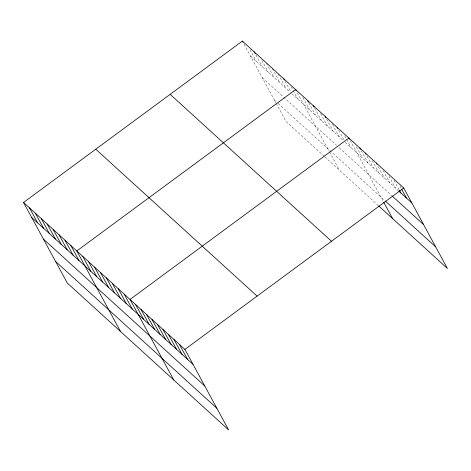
<?xml version="1.0" encoding="UTF-8"?>
<svg xmlns="http://www.w3.org/2000/svg" width="471" height="471" viewBox="0 0 471 471"><rect width="100%" height="100%" fill="white"/><g stroke="black" fill="none" stroke-linecap="round" stroke-linejoin="round"><path stroke-width="0.35" stroke-dasharray="2.35 1.77" d="M250.507 56.061L290.307 92.304M291.92 93.77L343.553 140.788M345.166 142.254L398.395 190.72M262.253 77.691L336.477 145.274M339.161 147.723L391.689 195.547M274.352 99.976L277.578 102.913M278.114 103.408L384.336 200.122M324.283 156.378L286.097 121.606L276.306 103.585M324.819 156.867L378.066 205.35M399.938 186.122L401.292 188.624M394.109 180.505L399.196 189.872M388.964 176.136L395.404 187.994M383.141 170.514L389.917 183.001M378.331 166.769L384.43 178.009M372.167 160.523L378.949 173.01M367.021 156.154L373.462 168.017M361.192 150.532L367.975 163.019M356.388 146.787L362.487 158.026M350.224 140.541L383.129 201.152M344.642 135.778L346.338 138.904M346.68 139.528L351.083 147.641M338.731 130.39L344.154 140.382M332.473 124.379L339.255 136.867M326.556 118.992L333.338 131.48M320.639 113.605L327.422 126.093M314.722 108.218L321.505 120.706M308.805 102.831L315.588 115.318M302.894 97.444L309.671 109.931M297.313 92.687L329.229 151.462M329.553 152.068L339.344 170.09M291.06 86.67L292.756 89.796M293.092 90.42L297.837 99.157M285.143 81.289L290.907 91.898M278.208 74.024L286.003 88.383M272.291 68.636L280.092 82.996M266.374 63.249L274.175 77.609M261.817 60.365L268.258 72.222M255.9 54.977L262.341 66.835M249.983 49.59L256.424 61.448M244.066 44.203L275.982 102.984"/><path stroke-width="0.71" d="M23.55 202.477L184.903 349.394L228.629 429.923L67.271 283L23.55 202.477L242.371 41.077L403.729 188L447.45 268.523L378.607 205.839M184.903 349.394L403.729 188M398.896 191.173L411.86 202.983M392.184 196.001L423.606 224.614M385.337 201.029L435.704 246.898M170.161 94.341L331.513 241.258M95.76 149.213L257.119 296.135M31.687 217.461L193.039 364.377M43.432 239.085L204.785 386.008M55.531 261.376L216.884 408.292M401.633 189.248L406.379 197.985M399.538 190.496L400.892 192.992M376.3 163.019L376.977 164.273M365.325 153.034L366.002 154.282M359.838 148.035L360.515 149.283M349.547 139.292L348.864 138.044L130.043 299.438L173.77 379.967M383.783 202.353L392.59 218.573M337.036 127.27L337.713 128.518M325.202 116.496L325.879 117.744M313.368 105.722L314.045 106.97M307.451 100.335L308.47 102.207M296.294 90.809L295.617 89.561L76.797 250.961L120.523 331.484M283.789 78.787L284.466 80.035M254.205 51.851L255.223 53.723M242.371 41.077L243.048 42.325M179.422 344.395L187.552 359.385M173.934 339.403L182.071 354.386M168.447 334.41L176.584 349.394M162.96 329.412L171.097 344.395M157.473 324.419L165.609 339.403M151.992 319.42L160.122 334.404M146.505 314.428L154.641 329.412M141.017 309.429L149.154 324.413M135.53 304.437L143.667 319.42M124.126 294.051L132.263 309.041M118.209 288.664L126.346 303.654M112.298 283.277L120.429 298.267M106.381 277.89L114.518 292.88M100.464 272.503L108.601 287.493M94.547 267.122L102.684 282.105M88.63 261.735L96.767 276.718M82.713 256.348L90.85 271.331M70.88 245.574L79.016 260.557M64.963 240.186L73.099 255.17M59.046 234.799L67.182 249.783M53.135 229.412L61.265 244.396M47.218 224.025L55.348 239.009M41.301 218.638L49.437 233.622M35.384 213.251L43.52 228.235M29.467 207.864L37.603 222.848"/></g></svg>
